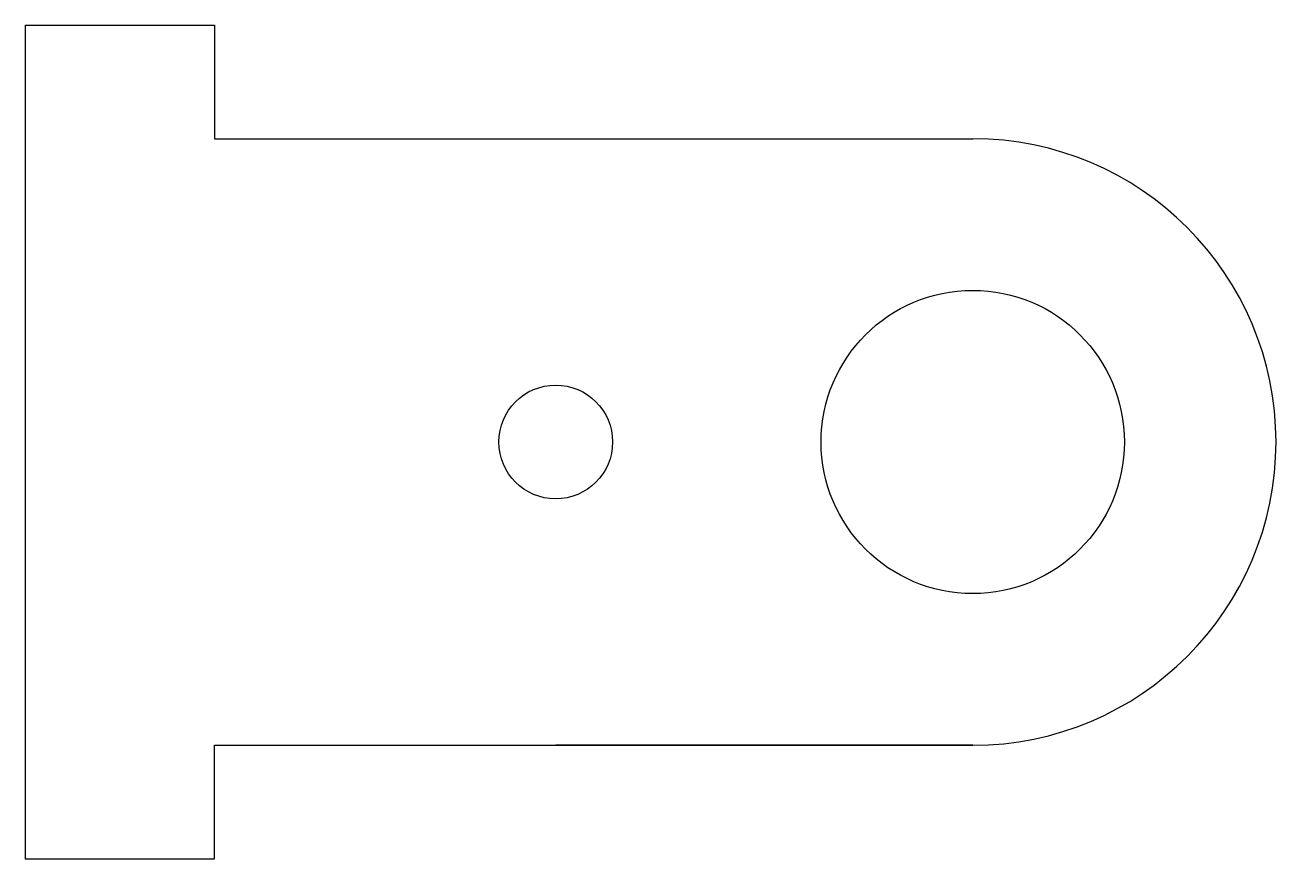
# Model space of a CAD drawing. Header units: millimetres. Extents: x 125 to 290, y 6 to 116.
import ezdxf

# ---------------------------------------------------------------- set-up
doc = ezdxf.new("R2010")
doc.units = ezdxf.units.MM
doc.header["$MEASUREMENT"] = 0

msp = doc.modelspace()

# ---------------------------------------------------------------- linework, layer by layer
for p, q in [((125.45, 116.28), (125.45, 6.28)), ((125.45, 116.28), (150.45, 116.28)), ((150.45, 116.28), (150.45, 101.28)), ((150.45, 101.28), (250.45, 101.28)), ((150.45, 6.28), (150.45, 21.28)), ((150.45, 21.28), (250.45, 21.28)), ((250.45, 21.28), (195.45, 21.28)), ((125.45, 6.28), (150.45, 6.28))]:
    msp.add_line(p, q)
for centre, radius in [((250.45, 61.28), 20), ((195.45, 61.28), 7.5)]:
    msp.add_circle(centre, radius)
msp.add_arc((250.45, 61.28), 40, 270, 90)

doc.saveas('drawing.dxf')
